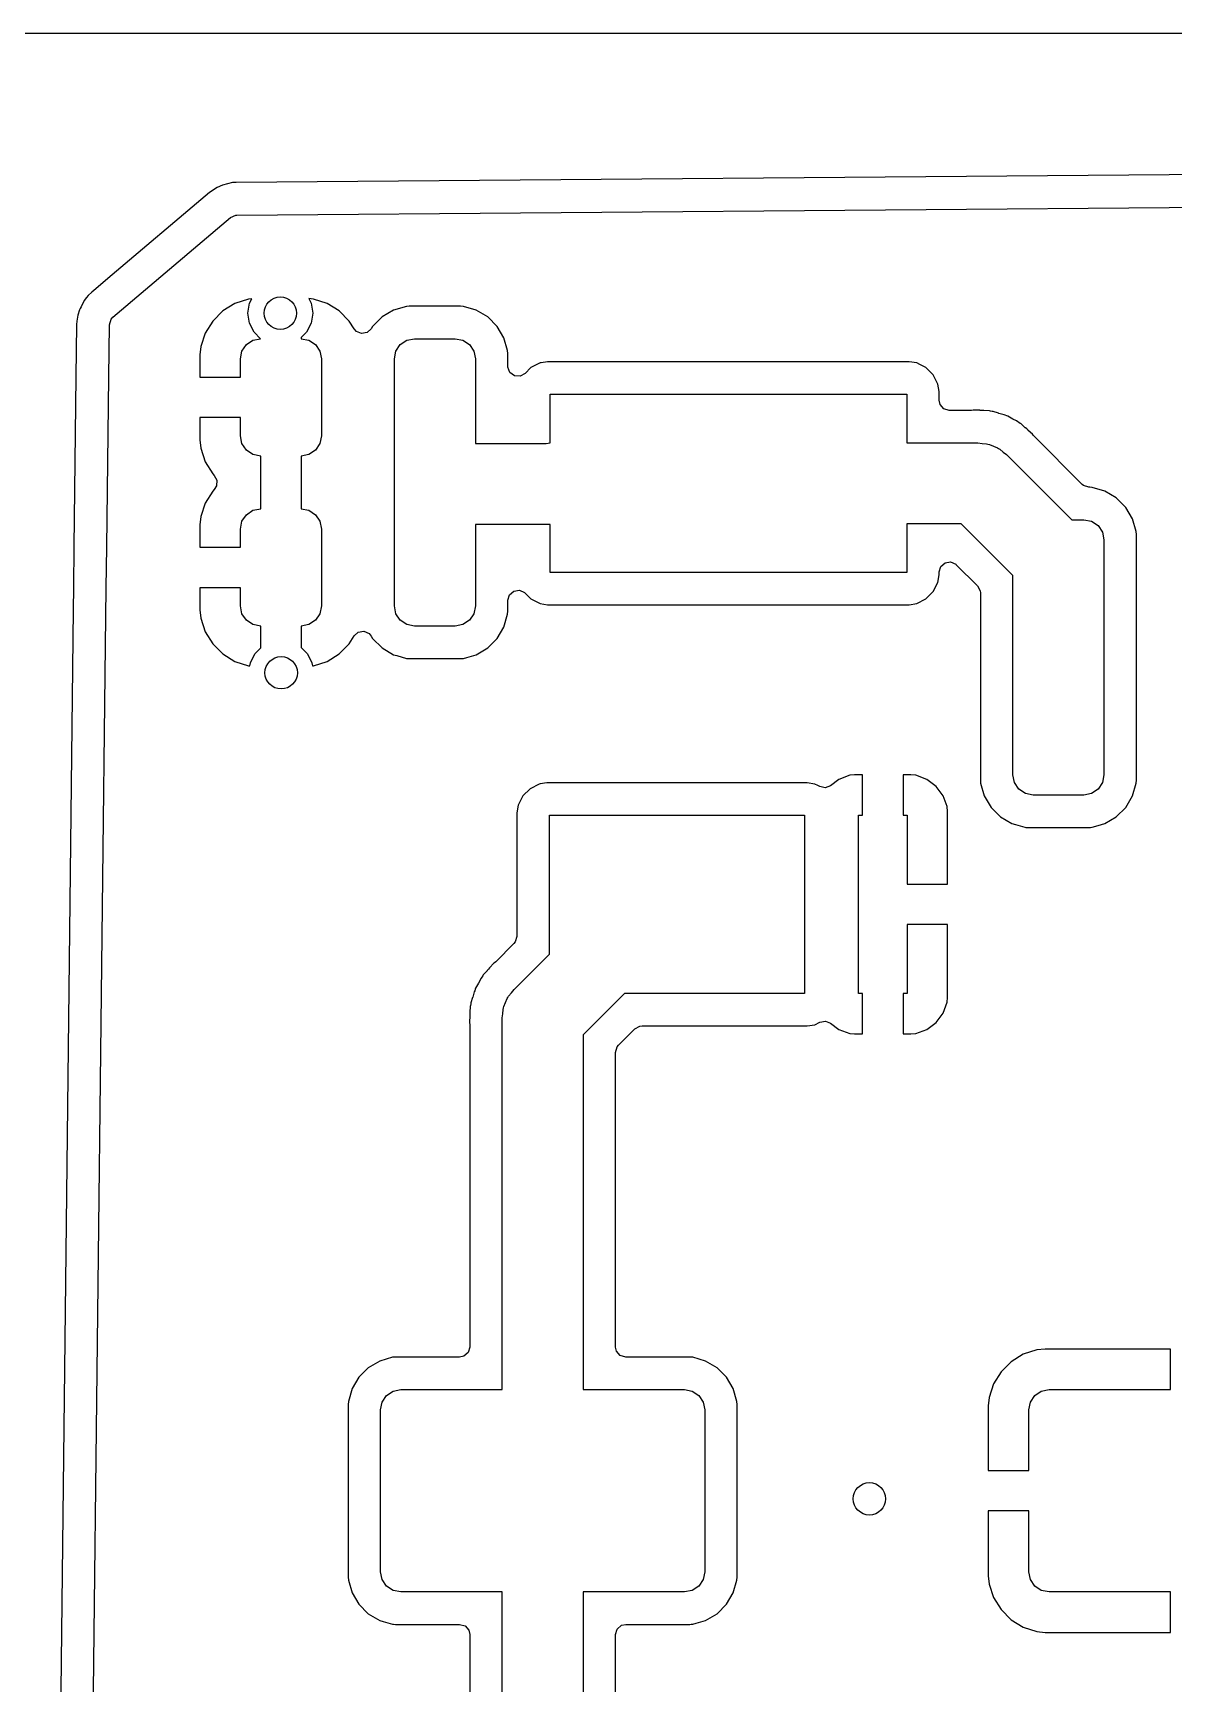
# Model space of a CAD drawing. Extents: x 0.71 to 7.56, y -5.16 to -0.79.
# Drawn here: x 5.956 to 6.51, y -1.59 to -0.787 of the extents above; entities that cross this region are included whole.
import ezdxf

# ---------------------------------------------------------------- set-up
doc = ezdxf.new("R2010")
doc.units = 0
doc.header["$MEASUREMENT"] = 0
doc.layers.add('BLACK', color=7, linetype='CONTINUOUS')

msp = doc.modelspace()

# ---------------------------------------------------------------- linework, layer by layer
at = {"layer": 'BLACK', "linetype": 'CONTINUOUS'}
for p, q in [((5.12299, -0.787421), (7.3621, -0.787421)), ((6.55241, -0.85596), (6.05454, -0.860008)), ((6.04148, -0.864946), (5.99214, -0.906753)), ((6.04533, -0.862532), (6.04148, -0.864946)), ((6.04148, -0.864946), (6.04148, -0.864946)), ((6.04785, -0.861417), (6.04533, -0.862532)), ((6.05267, -0.860132), (6.04785, -0.861417)), ((6.05294, -0.860109), (6.05267, -0.860132)), ((6.05267, -0.860132), (6.05267, -0.860132)), ((6.0532, -0.860086), (6.05294, -0.860109)), ((6.05348, -0.860067), (6.0532, -0.860086)), ((6.05405, -0.860027), (6.05348, -0.860067)), ((6.05454, -0.860008), (6.05405, -0.860027)), ((6.05492, -0.87597), (6.55254, -0.871924)), ((5.99463, -0.925568), (6.0518, -0.877127)), ((6.0518, -0.877127), (6.05432, -0.876012)), ((6.05432, -0.876012), (6.05492, -0.87597)), ((5.99214, -0.906753), (5.9863, -0.911703)), ((5.98431, -0.913387), (5.98268, -0.914978)), ((5.9863, -0.911703), (5.98431, -0.913387)), ((5.98431, -0.913387), (5.98431, -0.913387)), ((5.98431, -0.913387), (5.98431, -0.913387)), ((5.97844, -0.921931), (5.97764, -0.924561)), ((5.97876, -0.92128), (5.97844, -0.921931)), ((5.97915, -0.920483), (5.97876, -0.92128)), ((5.98064, -0.917442), (5.97915, -0.920483)), ((5.98176, -0.916015), (5.98064, -0.917442)), ((5.98268, -0.914978), (5.98176, -0.916015)), ((5.98176, -0.916015), (5.98176, -0.916015)), ((6.048, -0.922547), (6.04312, -0.927427)), ((6.05387, -0.918923), (6.048, -0.922547)), ((6.06043, -0.916752), (6.05387, -0.918923)), ((6.05387, -0.918923), (6.05387, -0.918923)), ((6.06024, -0.923622), (6.06101, -0.918756)), ((6.06212, -0.916579), (6.06043, -0.916752)), ((6.06101, -0.918756), (6.06212, -0.916579)), ((6.09213, -0.916752), (6.08982, -0.916515)), ((6.08982, -0.916515), (6.09096, -0.918756)), ((6.09096, -0.918756), (6.09173, -0.923622)), ((6.09869, -0.918923), (6.09213, -0.916752)), ((6.09213, -0.916752), (6.09213, -0.916752)), ((6.10456, -0.922547), (6.09869, -0.918923)), ((6.09869, -0.918923), (6.09869, -0.918923)), ((6.10944, -0.927427), (6.10456, -0.922547)), ((6.13099, -0.922175), (6.12542, -0.925469)), ((6.1372, -0.92037), (6.13099, -0.922175)), ((6.13099, -0.922175), (6.13099, -0.922175)), ((6.13865, -0.920256), (6.1372, -0.92037)), ((6.1372, -0.92037), (6.1372, -0.92037)), ((6.16351, -0.920256), (6.13865, -0.920256)), ((6.13865, -0.920256), (6.13865, -0.920256)), ((6.16496, -0.92037), (6.16351, -0.920256)), ((6.16351, -0.920256), (6.16351, -0.920256)), ((6.17118, -0.922175), (6.16496, -0.92037)), ((6.16496, -0.92037), (6.16496, -0.92037)), ((6.17675, -0.925469), (6.17118, -0.922175)), ((6.17118, -0.922175), (6.17118, -0.922175)), ((5.97694, -0.929051), (5.97665, -0.95454)), ((5.97717, -0.927566), (5.97694, -0.929051)), ((5.97764, -0.924561), (5.97717, -0.927566)), ((5.97764, -0.924561), (5.97764, -0.924561)), ((5.99261, -0.954724), (5.9929, -0.929236)), ((5.9929, -0.929236), (5.99371, -0.926606)), ((5.99371, -0.926606), (5.99463, -0.925568)), ((6.04312, -0.927427), (6.03949, -0.933302)), ((6.06101, -0.928488), (6.06024, -0.923622)), ((6.06324, -0.932879), (6.06101, -0.928488)), ((6.09096, -0.928488), (6.08872, -0.932879)), ((6.09173, -0.923622), (6.09096, -0.928488)), ((6.11181, -0.931266), (6.10944, -0.927427)), ((6.12084, -0.930045), (6.12017, -0.931189)), ((6.12542, -0.925469), (6.12084, -0.930044)), ((6.12084, -0.930044), (6.12084, -0.930045)), ((6.12542, -0.925469), (6.12542, -0.925469)), ((6.18132, -0.930044), (6.17675, -0.925469)), ((6.17675, -0.925469), (6.17675, -0.925469)), ((6.18132, -0.930045), (6.18132, -0.930044)), ((6.18462, -0.935614), (6.18132, -0.930045)), ((6.18132, -0.930045), (6.18132, -0.930045)), ((6.03949, -0.933302), (6.03732, -0.939854)), ((6.03949, -0.933302), (6.03949, -0.933302)), ((6.05734, -0.9421), (6.05948, -0.938906)), ((6.05948, -0.938906), (6.06267, -0.936773)), ((6.06267, -0.936773), (6.0664, -0.936032)), ((6.0664, -0.936032), (6.06324, -0.932879)), ((6.08872, -0.932879), (6.08612, -0.935481)), ((6.08612, -0.935481), (6.08612, -0.936024)), ((6.08612, -0.936024), (6.08989, -0.936773)), ((6.08989, -0.936773), (6.09308, -0.938906)), ((6.09308, -0.938906), (6.09522, -0.9421)), ((6.11291, -0.932509), (6.11181, -0.931266)), ((6.11545, -0.933558), (6.11291, -0.932509)), ((6.11816, -0.933066), (6.11545, -0.933558)), ((6.12017, -0.931189), (6.11816, -0.933066)), ((6.13215, -0.9421), (6.13428, -0.938906)), ((6.13428, -0.938906), (6.13747, -0.936773)), ((6.13747, -0.936773), (6.14124, -0.936024)), ((6.14124, -0.936024), (6.16093, -0.936024)), ((6.16093, -0.936024), (6.16469, -0.936773)), ((6.16469, -0.936773), (6.16788, -0.938906)), ((6.16788, -0.938906), (6.17002, -0.9421)), ((6.18642, -0.941828), (6.18462, -0.935614)), ((6.18462, -0.935614), (6.18462, -0.935614)), ((6.18462, -0.935614), (6.18462, -0.935614)), ((6.03732, -0.939855), (6.03691, -0.943898)), ((6.03691, -0.943898), (6.03691, -0.954724)), ((6.03732, -0.939854), (6.03732, -0.939855)), ((6.05659, -0.945866), (6.05734, -0.9421)), ((6.05659, -0.954724), (6.05659, -0.945866)), ((6.09522, -0.9421), (6.09596, -0.945866)), ((6.09596, -0.945866), (6.09596, -0.983268)), ((6.1314, -0.945866), (6.13215, -0.9421)), ((6.1314, -0.964567), (6.1314, -0.945866)), ((6.17002, -0.9421), (6.17077, -0.945866)), ((6.17077, -0.945866), (6.17077, -0.964567)), ((6.18654, -0.94328), (6.18642, -0.941828)), ((6.18642, -0.941828), (6.18642, -0.941828)), ((6.18654, -0.949458), (6.18654, -0.94328)), ((5.97665, -0.95454), (5.97569, -1.03722)), ((5.99165, -1.0374), (5.99261, -0.954724)), ((6.03691, -0.954724), (6.05659, -0.954724)), ((6.18655, -0.949807), (6.18654, -0.949458)), ((6.18751, -0.952384), (6.18655, -0.949807)), ((6.18971, -0.954033), (6.18751, -0.952384)), ((6.19246, -0.954229), (6.18971, -0.954033)), ((6.19487, -0.95291), (6.19246, -0.954229)), ((6.1977, -0.950077), (6.19487, -0.95291)), ((6.20215, -0.947809), (6.1977, -0.950077)), ((6.1977, -0.950077), (6.1977, -0.950077)), ((6.1977, -0.950077), (6.1977, -0.950077)), ((6.20266, -0.947729), (6.20215, -0.947809)), ((6.20585, -0.947224), (6.20266, -0.947729)), ((6.38156, -0.947224), (6.20585, -0.947224)), ((6.38525, -0.947809), (6.38156, -0.947224)), ((6.38667, -0.948536), (6.38525, -0.947809)), ((6.3897, -0.950077), (6.38667, -0.948536)), ((6.39323, -0.953608), (6.3897, -0.950077)), ((6.3897, -0.950077), (6.3897, -0.950077)), ((6.3897, -0.950077), (6.3897, -0.950077)), ((6.39323, -0.953609), (6.39323, -0.953608)), ((6.39323, -0.953608), (6.39323, -0.953608)), ((6.3955, -0.958059), (6.39323, -0.953609)), ((6.20709, -0.986631), (6.20709, -0.962992)), ((6.20709, -0.962992), (6.38031, -0.962992)), ((6.38031, -0.962992), (6.38031, -0.986614)), ((6.39608, -0.961751), (6.3955, -0.958059)), ((6.39608, -0.965965), (6.39608, -0.961751)), ((6.39608, -0.961751), (6.39608, -0.961751)), ((6.1314, -1.02854), (6.1314, -0.964567)), ((6.17077, -0.964567), (6.17077, -0.987008)), ((6.39652, -0.967993), (6.39608, -0.965965)), ((6.39833, -0.970071), (6.39652, -0.967993)), ((6.40096, -0.970846), (6.39833, -0.970071)), ((6.41179, -0.970846), (6.40096, -0.970846)), ((6.41255, -0.970786), (6.41179, -0.970846)), ((6.41309, -0.9707), (6.41255, -0.970786)), ((6.41583, -0.970843), (6.41309, -0.9707)), ((6.41309, -0.9707), (6.41309, -0.9707)), ((6.41595, -0.970846), (6.41583, -0.970843)), ((6.41682, -0.970846), (6.41595, -0.970846)), ((6.41711, -0.970877), (6.41682, -0.970846)), ((6.41682, -0.970846), (6.41682, -0.970846)), ((6.41768, -0.970937), (6.41711, -0.970877)), ((6.41781, -0.970947), (6.41768, -0.970937)), ((6.42054, -0.97109), (6.41781, -0.970947)), ((6.42107, -0.971233), (6.42054, -0.97109)), ((6.42054, -0.97109), (6.42054, -0.97109)), ((6.05659, -0.974409), (6.03691, -0.974409)), ((6.03691, -0.974409), (6.03691, -0.985236)), ((6.05659, -0.983268), (6.05659, -0.974409)), ((6.42182, -0.971372), (6.42107, -0.971233)), ((6.42237, -0.97143), (6.42182, -0.971372)), ((6.42497, -0.972275), (6.42237, -0.97143)), ((6.42237, -0.97143), (6.42237, -0.97143)), ((6.42237, -0.97143), (6.42237, -0.97143)), ((6.42509, -0.972311), (6.42497, -0.972275)), ((6.42774, -0.973019), (6.42509, -0.972311)), ((6.42823, -0.973269), (6.42774, -0.973019)), ((6.42774, -0.973019), (6.42774, -0.973019)), ((6.42894, -0.973563), (6.42823, -0.973269)), ((6.42946, -0.973733), (6.42894, -0.973563)), ((6.43183, -0.9751), (6.42946, -0.973733)), ((6.43194, -0.975161), (6.43183, -0.9751)), ((6.43363, -0.976023), (6.43194, -0.975161)), ((6.43438, -0.976402), (6.43363, -0.976023)), ((6.4348, -0.97675), (6.43438, -0.976402)), ((6.43438, -0.976402), (6.43438, -0.976402)), ((6.43438, -0.976402), (6.43438, -0.976402)), ((6.43544, -0.977183), (6.4348, -0.97675)), ((6.43591, -0.977459), (6.43544, -0.977183)), ((6.43795, -0.979289), (6.43591, -0.977459)), ((6.43591, -0.977459), (6.43591, -0.977459)), ((6.03691, -0.985236), (6.03732, -0.989279)), ((6.05734, -0.987034), (6.05659, -0.983268)), ((6.05948, -0.990227), (6.05734, -0.987034)), ((6.09522, -0.987034), (6.09308, -0.990227)), ((6.09596, -0.983268), (6.09522, -0.987034)), ((6.17077, -0.987008), (6.2038, -0.987008)), ((6.2038, -0.987008), (6.20512, -0.986914)), ((6.20512, -0.986914), (6.20709, -0.986631)), ((6.38031, -0.986614), (6.41496, -0.986614)), ((6.41496, -0.986614), (6.41704, -0.986914)), ((6.41704, -0.986914), (6.41914, -0.987064)), ((6.41914, -0.987064), (6.41981, -0.987311)), ((6.43804, -0.979372), (6.43795, -0.979289)), ((6.43872, -0.979917), (6.43804, -0.979372)), ((6.43933, -0.980528), (6.43872, -0.979917)), ((6.43942, -0.980616), (6.43933, -0.980528)), ((6.44145, -0.982446), (6.43942, -0.980616)), ((6.44178, -0.982892), (6.44145, -0.982446)), ((6.44227, -0.983475), (6.44178, -0.982892)), ((6.46562, -1.00682), (6.44227, -0.983475)), ((6.03732, -0.989279), (6.03949, -0.995831)), ((6.06267, -0.992361), (6.05948, -0.990227)), ((6.06644, -0.99311), (6.06267, -0.992361)), ((6.06644, -1.0187), (6.06644, -0.99311)), ((6.08989, -0.992361), (6.08612, -0.99311)), ((6.08612, -0.99311), (6.08612, -1.0187)), ((6.09308, -0.990227), (6.08989, -0.992361)), ((6.41981, -0.987311), (6.42051, -0.987412)), ((6.42051, -0.987412), (6.42242, -0.988286)), ((6.42242, -0.988286), (6.42439, -0.989022)), ((6.42439, -0.989022), (6.42496, -0.989445)), ((6.42496, -0.989445), (6.4256, -0.989739)), ((6.4256, -0.989739), (6.42719, -0.991118)), ((6.42719, -0.991118), (6.42888, -0.99238)), ((6.42888, -0.99238), (6.46052, -1.02402)), ((6.03949, -0.995831), (6.03949, -0.995832)), ((6.03949, -0.995832), (6.04312, -1.00171)), ((6.04312, -1.00171), (6.04386, -1.00245)), ((6.04386, -1.00245), (6.04518, -1.00487)), ((6.04312, -1.0101), (6.03949, -1.01598)), ((6.04386, -1.00936), (6.04312, -1.0101)), ((6.04499, -1.00761), (6.04386, -1.00936)), ((6.04518, -1.00487), (6.04499, -1.00761)), ((6.46627, -1.00737), (6.46562, -1.00682)), ((6.46888, -1.00825), (6.46627, -1.00737)), ((6.46892, -1.00825), (6.46888, -1.00825)), ((6.46924, -1.00827), (6.46892, -1.00825)), ((6.46892, -1.00825), (6.46892, -1.00825)), ((6.47038, -1.00836), (6.46924, -1.00827)), ((6.47659, -1.01017), (6.47038, -1.00836)), ((6.47038, -1.00836), (6.47038, -1.00836)), ((6.48216, -1.01346), (6.47659, -1.01017)), ((6.47659, -1.01017), (6.47659, -1.01017)), ((6.03949, -1.01598), (6.03732, -1.02253)), ((6.03949, -1.01598), (6.03949, -1.01598)), ((6.06267, -1.01945), (6.06644, -1.0187)), ((6.08612, -1.0187), (6.08989, -1.01945)), ((6.48674, -1.01804), (6.48216, -1.01346)), ((6.48216, -1.01346), (6.48216, -1.01346)), ((6.49003, -1.02361), (6.48674, -1.01804)), ((6.48674, -1.01804), (6.48674, -1.01804)), ((6.48674, -1.01804), (6.48674, -1.01804)), ((6.03732, -1.02253), (6.03691, -1.02658)), ((6.03691, -1.02658), (6.03691, -1.0374)), ((6.03732, -1.02253), (6.03732, -1.02253)), ((6.05659, -1.02854), (6.05734, -1.02478)), ((6.05734, -1.02478), (6.05948, -1.02158)), ((6.05948, -1.02158), (6.06267, -1.01945)), ((6.08989, -1.01945), (6.09308, -1.02158)), ((6.09308, -1.02158), (6.09522, -1.02478)), ((6.09522, -1.02478), (6.09596, -1.02854)), ((6.20681, -1.02638), (6.17077, -1.02638)), ((6.17077, -1.02638), (6.17077, -1.02854)), ((6.20709, -1.02634), (6.20681, -1.02638)), ((6.20709, -1.04961), (6.20709, -1.02634)), ((6.40681, -1.02598), (6.38031, -1.02598)), ((6.38031, -1.02598), (6.38031, -1.04961)), ((6.43189, -1.05107), (6.40681, -1.02598)), ((6.46052, -1.02402), (6.46634, -1.02402)), ((6.46634, -1.02402), (6.47011, -1.02476)), ((6.47011, -1.02476), (6.4733, -1.0269)), ((6.4733, -1.0269), (6.47543, -1.03009)), ((6.49183, -1.02982), (6.49003, -1.02361)), ((6.05659, -1.0374), (6.05659, -1.02854)), ((6.09596, -1.02854), (6.09596, -1.06594)), ((6.1314, -1.06594), (6.1314, -1.02854)), ((6.17077, -1.02854), (6.17077, -1.06594)), ((6.47543, -1.03009), (6.47618, -1.03386)), ((6.47618, -1.03386), (6.47618, -1.14803)), ((6.49195, -1.03127), (6.49183, -1.02982)), ((6.49195, -1.15062), (6.49195, -1.03127)), ((5.97569, -1.03722), (5.97546, -1.0569)), ((5.99142, -1.05709), (5.99165, -1.0374)), ((6.03691, -1.0374), (6.05659, -1.0374)), ((6.38031, -1.04961), (6.20709, -1.04961)), ((6.3955, -1.05454), (6.39608, -1.05085)), ((6.39608, -1.04934), (6.39686, -1.04671)), ((6.39608, -1.05085), (6.39608, -1.04934)), ((6.39686, -1.04671), (6.39894, -1.0449)), ((6.39894, -1.0449), (6.40166, -1.04451)), ((6.40166, -1.04451), (6.40416, -1.04566)), ((6.40416, -1.04566), (6.40442, -1.04589)), ((6.40442, -1.04589), (6.41469, -1.05617)), ((6.43189, -1.14803), (6.43189, -1.05107)), ((5.97546, -1.0569), (5.97534, -1.06782)), ((5.98355, -1.73819), (5.99142, -1.05709)), ((6.05659, -1.05709), (6.03691, -1.05709)), ((6.03691, -1.05709), (6.03691, -1.06791)), ((6.05659, -1.06594), (6.05659, -1.05709)), ((6.18731, -1.0605), (6.18939, -1.0587)), ((6.18939, -1.0587), (6.19211, -1.05831)), ((6.19211, -1.05831), (6.19461, -1.05945)), ((6.3897, -1.06252), (6.39323, -1.05899)), ((6.39323, -1.05899), (6.3955, -1.05454)), ((6.3955, -1.05454), (6.3955, -1.05454)), ((6.3955, -1.05454), (6.3955, -1.05454)), ((6.41469, -1.05617), (6.41601, -1.05858)), ((6.41601, -1.05858), (6.41612, -1.05962)), ((6.05734, -1.06971), (6.05659, -1.06594)), ((6.09596, -1.06594), (6.09522, -1.06971)), ((6.13215, -1.06971), (6.1314, -1.06594)), ((6.17077, -1.06594), (6.17002, -1.06971)), ((6.18654, -1.06314), (6.18731, -1.0605)), ((6.18654, -1.06853), (6.18654, -1.06314)), ((6.19461, -1.05945), (6.19487, -1.05969)), ((6.19487, -1.05969), (6.1977, -1.06252)), ((6.1977, -1.06252), (6.1977, -1.06252)), ((6.1977, -1.06252), (6.1977, -1.06252)), ((6.1977, -1.06252), (6.20215, -1.06479)), ((6.20215, -1.06479), (6.20215, -1.06479)), ((6.20215, -1.06479), (6.20585, -1.06537)), ((6.20585, -1.06537), (6.20585, -1.06537)), ((6.20585, -1.06537), (6.38156, -1.06537)), ((6.38156, -1.06537), (6.38525, -1.06479)), ((6.38525, -1.06479), (6.3897, -1.06252)), ((6.41612, -1.05962), (6.41612, -1.15062)), ((5.97534, -1.06782), (5.96759, -1.738)), ((6.03691, -1.06791), (6.03732, -1.07196)), ((6.03732, -1.07196), (6.03949, -1.07851)), ((6.05948, -1.0729), (6.05734, -1.06971)), ((6.06267, -1.07504), (6.05948, -1.0729)), ((6.06644, -1.07579), (6.06267, -1.07504)), ((6.08989, -1.07504), (6.08612, -1.07579)), ((6.09308, -1.0729), (6.08989, -1.07504)), ((6.09522, -1.06971), (6.09308, -1.0729)), ((6.13428, -1.0729), (6.13215, -1.06971)), ((6.13747, -1.07504), (6.13428, -1.0729)), ((6.14124, -1.07579), (6.13747, -1.07504)), ((6.16469, -1.07504), (6.16093, -1.07579)), ((6.16788, -1.0729), (6.16469, -1.07504)), ((6.17002, -1.06971), (6.16788, -1.0729)), ((6.18462, -1.0762), (6.18642, -1.06998)), ((6.18642, -1.06998), (6.18654, -1.06853)), ((6.03949, -1.07851), (6.03949, -1.07851)), ((6.03949, -1.07851), (6.04312, -1.08438)), ((6.06644, -1.08637), (6.06644, -1.07579)), ((6.08612, -1.07579), (6.08612, -1.08617)), ((6.10944, -1.08438), (6.11181, -1.08054)), ((6.11181, -1.08054), (6.11385, -1.0787)), ((6.11385, -1.0787), (6.11657, -1.07826)), ((6.11657, -1.07826), (6.11909, -1.07936)), ((6.11909, -1.07936), (6.12017, -1.08062)), ((6.12017, -1.08062), (6.12084, -1.08177)), ((6.12084, -1.08177), (6.12084, -1.08177)), ((6.12084, -1.08177), (6.12084, -1.08177)), ((6.12084, -1.08177), (6.12542, -1.08634)), ((6.16093, -1.07579), (6.14124, -1.07579)), ((6.17675, -1.08634), (6.18132, -1.08177)), ((6.18132, -1.08177), (6.18462, -1.0762)), ((6.04312, -1.08438), (6.048, -1.08926)), ((6.048, -1.08926), (6.05387, -1.09289)), ((6.0614, -1.09356), (6.06364, -1.08917)), ((6.06364, -1.08917), (6.06644, -1.08637)), ((6.08612, -1.08617), (6.08912, -1.08917)), ((6.08912, -1.08917), (6.09136, -1.09356)), ((6.09869, -1.09289), (6.10456, -1.08926)), ((6.10456, -1.08926), (6.10944, -1.08438)), ((6.12542, -1.08634), (6.12542, -1.08634)), ((6.12542, -1.08634), (6.12542, -1.08634)), ((6.12542, -1.08634), (6.13099, -1.08964)), ((6.13099, -1.08964), (6.13263, -1.09011)), ((6.13263, -1.09011), (6.1372, -1.09144)), ((6.1372, -1.09144), (6.1372, -1.09144)), ((6.1372, -1.09144), (6.1372, -1.09144)), ((6.1372, -1.09144), (6.13769, -1.09148)), ((6.13769, -1.09148), (6.13865, -1.09156)), ((6.16351, -1.09156), (6.16424, -1.0915)), ((6.16424, -1.0915), (6.16496, -1.09144)), ((6.16496, -1.09144), (6.1666, -1.09096)), ((6.16496, -1.09144), (6.16496, -1.09144)), ((6.16496, -1.09144), (6.16496, -1.09144)), ((6.1666, -1.09096), (6.17118, -1.08964)), ((6.17118, -1.08964), (6.17675, -1.08634)), ((6.05387, -1.09289), (6.05387, -1.09289)), ((6.05387, -1.09289), (6.06043, -1.09506)), ((6.06043, -1.09506), (6.06043, -1.09506)), ((6.06043, -1.09506), (6.06115, -1.09513)), ((6.06115, -1.09513), (6.0614, -1.09356)), ((6.09136, -1.09356), (6.0916, -1.09511)), ((6.0916, -1.09511), (6.09213, -1.09506)), ((6.09213, -1.09506), (6.09869, -1.09289)), ((6.09869, -1.09289), (6.09869, -1.09289)), ((6.13865, -1.09156), (6.13865, -1.09156)), ((6.13865, -1.09156), (6.16351, -1.09156)), ((6.19731, -1.1548), (6.19378, -1.15833)), ((6.20176, -1.15253), (6.19731, -1.1548)), ((6.19731, -1.1548), (6.19731, -1.1548)), ((6.19731, -1.1548), (6.19731, -1.1548)), ((6.20226, -1.15245), (6.20176, -1.15253)), ((6.20545, -1.15195), (6.20226, -1.15245)), ((6.33195, -1.15195), (6.20545, -1.15195)), ((6.33564, -1.15253), (6.33195, -1.15195)), ((6.33712, -1.15328), (6.33564, -1.15253)), ((6.3381, -1.15379), (6.33712, -1.15328)), ((6.34066, -1.15431), (6.3381, -1.15379)), ((6.34324, -1.15334), (6.34066, -1.15431)), ((6.34736, -1.15026), (6.34324, -1.15334)), ((6.35266, -1.14828), (6.34736, -1.15026)), ((6.34736, -1.15026), (6.34736, -1.15026)), ((6.35501, -1.14803), (6.35266, -1.14828)), ((6.35266, -1.14828), (6.35266, -1.14828)), ((6.35886, -1.14803), (6.35501, -1.14803)), ((6.35886, -1.16772), (6.35886, -1.14803)), ((6.3824, -1.14803), (6.37854, -1.14803)), ((6.37854, -1.14803), (6.37854, -1.16772)), ((6.38474, -1.14828), (6.3824, -1.14803)), ((6.39004, -1.15026), (6.38474, -1.14828)), ((6.38474, -1.14828), (6.38474, -1.14828)), ((6.39457, -1.15365), (6.39004, -1.15026)), ((6.39004, -1.15026), (6.39004, -1.15026)), ((6.39797, -1.15819), (6.39457, -1.15365)), ((6.39457, -1.15365), (6.39457, -1.15365)), ((6.41612, -1.15062), (6.41624, -1.15207)), ((6.41624, -1.15207), (6.41624, -1.15207)), ((6.41624, -1.15207), (6.41804, -1.15828)), ((6.43264, -1.1518), (6.43189, -1.14803)), ((6.43477, -1.15499), (6.43264, -1.1518)), ((6.43797, -1.15712), (6.43477, -1.15499)), ((6.4733, -1.15499), (6.47011, -1.15712)), ((6.47543, -1.1518), (6.4733, -1.15499)), ((6.47618, -1.14803), (6.47543, -1.1518)), ((6.49003, -1.15828), (6.49183, -1.15207)), ((6.49183, -1.15207), (6.49195, -1.15062)), ((6.19151, -1.16278), (6.19093, -1.16648)), ((6.19378, -1.15833), (6.19151, -1.16278)), ((6.19378, -1.15833), (6.19378, -1.15833)), ((6.39994, -1.16349), (6.39797, -1.15819)), ((6.39797, -1.15819), (6.39797, -1.15819)), ((6.4002, -1.16583), (6.39994, -1.16349)), ((6.39994, -1.16349), (6.39994, -1.16349)), ((6.41804, -1.15828), (6.41804, -1.15828)), ((6.41804, -1.15828), (6.42134, -1.16385)), ((6.44173, -1.15787), (6.43797, -1.15712)), ((6.46634, -1.15787), (6.44173, -1.15787)), ((6.47011, -1.15712), (6.46634, -1.15787)), ((6.48674, -1.16385), (6.49003, -1.15828)), ((6.19093, -1.16648), (6.19093, -1.2266)), ((6.20669, -1.23515), (6.20669, -1.16772)), ((6.20669, -1.16772), (6.33071, -1.16772)), ((6.33071, -1.16772), (6.33071, -1.25433)), ((6.35689, -1.25433), (6.35689, -1.16772)), ((6.35689, -1.16772), (6.35886, -1.16772)), ((6.37854, -1.16772), (6.38051, -1.16772)), ((6.38051, -1.16772), (6.38051, -1.20118)), ((6.4002, -1.20118), (6.4002, -1.16583)), ((6.4002, -1.16583), (6.4002, -1.16583)), ((6.42134, -1.16385), (6.42134, -1.16385)), ((6.42134, -1.16385), (6.42591, -1.16843)), ((6.42591, -1.16843), (6.42591, -1.16843)), ((6.42591, -1.16843), (6.42591, -1.16843)), ((6.42591, -1.16843), (6.43148, -1.17172)), ((6.43148, -1.17172), (6.43312, -1.1722)), ((6.47335, -1.17266), (6.47659, -1.17172)), ((6.47659, -1.17172), (6.48216, -1.16843)), ((6.48216, -1.16843), (6.48674, -1.16385)), ((6.43312, -1.1722), (6.43769, -1.17353)), ((6.43769, -1.17353), (6.43769, -1.17353)), ((6.43769, -1.17353), (6.43769, -1.17353)), ((6.43769, -1.17353), (6.43818, -1.17357)), ((6.43818, -1.17357), (6.43915, -1.17364)), ((6.43915, -1.17364), (6.43915, -1.17364)), ((6.43915, -1.17364), (6.46893, -1.17364)), ((6.46893, -1.17364), (6.46965, -1.17358)), ((6.46965, -1.17358), (6.47038, -1.17353)), ((6.47038, -1.17353), (6.47335, -1.17266)), ((6.47038, -1.17353), (6.47038, -1.17353)), ((6.47038, -1.17353), (6.47038, -1.17353)), ((6.38051, -1.20118), (6.4002, -1.20118)), ((6.19093, -1.2266), (6.19015, -1.22924)), ((6.4002, -1.22087), (6.38051, -1.22087)), ((6.38051, -1.22087), (6.38051, -1.25433)), ((6.4002, -1.25621), (6.4002, -1.22087)), ((6.1895, -1.23005), (6.18062, -1.23893)), ((6.19015, -1.22924), (6.1895, -1.23005)), ((6.18953, -1.25232), (6.20669, -1.23515)), ((6.17643, -1.24325), (6.17461, -1.24529)), ((6.17652, -1.24316), (6.17643, -1.24325)), ((6.17706, -1.24249), (6.17652, -1.24316)), ((6.17767, -1.24187), (6.17706, -1.24248)), ((6.17706, -1.24248), (6.17706, -1.24249)), ((6.17776, -1.24178), (6.17767, -1.24187)), ((6.17959, -1.23975), (6.17776, -1.24178)), ((6.18004, -1.23942), (6.17959, -1.23975)), ((6.18062, -1.23893), (6.18004, -1.23942)), ((6.17088, -1.25174), (6.17071, -1.25227)), ((6.17225, -1.24937), (6.17088, -1.25174)), ((6.17231, -1.24926), (6.17225, -1.24937)), ((6.17355, -1.24682), (6.17231, -1.24926)), ((6.1739, -1.2464), (6.17355, -1.24682)), ((6.17355, -1.24682), (6.17355, -1.24682)), ((6.17433, -1.24576), (6.1739, -1.2464)), ((6.1746, -1.24529), (6.17433, -1.24576)), ((6.17461, -1.24529), (6.1746, -1.24529)), ((6.16852, -1.25938), (6.16838, -1.26013)), ((6.16858, -1.25883), (6.16852, -1.25938)), ((6.16942, -1.25623), (6.16858, -1.25883)), ((6.16858, -1.25883), (6.16858, -1.25883)), ((6.16946, -1.25611), (6.16942, -1.25623)), ((6.17016, -1.25347), (6.16946, -1.25611)), ((6.17042, -1.25297), (6.17016, -1.25347)), ((6.17071, -1.25227), (6.17042, -1.25297)), ((6.18456, -1.26069), (6.18543, -1.25878)), ((6.18543, -1.25878), (6.18617, -1.25681)), ((6.18617, -1.25681), (6.18659, -1.25624)), ((6.18659, -1.25624), (6.18688, -1.2556)), ((6.18688, -1.2556), (6.18826, -1.25401)), ((6.18826, -1.25401), (6.18953, -1.25232)), ((6.24319, -1.25433), (6.22313, -1.27439)), ((6.33071, -1.25433), (6.24319, -1.25433)), ((6.35886, -1.25433), (6.35689, -1.25433)), ((6.35886, -1.27402), (6.35886, -1.25433)), ((6.38051, -1.25433), (6.37854, -1.25433)), ((6.37854, -1.25433), (6.37854, -1.27402)), ((6.39797, -1.26386), (6.39994, -1.25856)), ((6.39994, -1.25856), (6.4002, -1.25621)), ((6.39994, -1.25856), (6.39994, -1.25856)), ((6.4002, -1.25621), (6.4002, -1.25621)), ((6.16799, -1.26538), (6.16785, -1.26811)), ((6.16808, -1.26352), (6.16799, -1.26438)), ((6.16799, -1.26438), (6.16799, -1.26525)), ((6.16799, -1.26525), (6.16799, -1.26538)), ((6.16809, -1.26339), (6.16808, -1.26352)), ((6.16824, -1.26066), (6.16809, -1.26339)), ((6.16838, -1.26013), (6.16824, -1.26066)), ((6.18376, -1.26624), (6.18406, -1.26416)), ((6.18376, -1.44685), (6.18376, -1.26624)), ((6.18406, -1.26416), (6.18421, -1.26206)), ((6.18421, -1.26206), (6.18446, -1.26139)), ((6.18446, -1.26139), (6.18456, -1.26069)), ((6.3381, -1.26826), (6.3408, -1.26775)), ((6.3408, -1.26775), (6.34324, -1.2687)), ((6.39457, -1.26839), (6.39797, -1.26386)), ((6.39797, -1.26386), (6.39797, -1.26386)), ((6.16785, -1.26811), (6.16787, -1.26826)), ((6.16787, -1.26826), (6.16793, -1.26865)), ((6.16793, -1.26865), (6.16799, -1.26941)), ((6.16799, -1.26941), (6.16799, -1.4262)), ((6.22313, -1.27439), (6.22313, -1.44685)), ((6.24033, -1.2795), (6.24829, -1.27153)), ((6.24829, -1.27153), (6.25071, -1.27021)), ((6.25071, -1.27021), (6.25175, -1.2701)), ((6.25175, -1.2701), (6.33195, -1.2701)), ((6.33195, -1.2701), (6.33564, -1.26951)), ((6.33195, -1.2701), (6.33195, -1.2701)), ((6.33564, -1.26951), (6.3381, -1.26826)), ((6.34324, -1.2687), (6.34736, -1.27179)), ((6.34736, -1.27179), (6.34736, -1.27179)), ((6.34736, -1.27179), (6.35266, -1.27376)), ((6.35266, -1.27376), (6.35266, -1.27376)), ((6.35266, -1.27376), (6.35501, -1.27402)), ((6.35501, -1.27402), (6.35501, -1.27402)), ((6.35501, -1.27402), (6.35886, -1.27402)), ((6.37854, -1.27402), (6.38239, -1.27402)), ((6.38239, -1.27402), (6.3824, -1.27402)), ((6.3824, -1.27402), (6.38474, -1.27376)), ((6.38474, -1.27376), (6.39004, -1.27179)), ((6.38474, -1.27376), (6.38474, -1.27376)), ((6.39004, -1.27179), (6.39457, -1.26839)), ((6.39004, -1.27179), (6.39004, -1.27179)), ((6.39457, -1.26839), (6.39457, -1.26839)), ((6.2389, -1.28295), (6.23967, -1.28031)), ((6.2389, -1.4262), (6.2389, -1.28295)), ((6.23967, -1.28031), (6.24033, -1.2795)), ((6.16799, -1.4262), (6.16722, -1.42884)), ((6.23934, -1.42823), (6.2389, -1.4262)), ((6.24114, -1.43031), (6.23934, -1.42823)), ((6.4435, -1.42758), (6.43694, -1.42975)), ((6.44754, -1.42717), (6.4435, -1.42758)), ((6.50856, -1.42717), (6.44754, -1.42717)), ((6.44754, -1.42717), (6.44754, -1.42717)), ((6.50856, -1.44685), (6.50856, -1.42717)), ((6.11873, -1.4363), (6.11415, -1.44087)), ((6.1243, -1.433), (6.11873, -1.4363)), ((6.11873, -1.4363), (6.11873, -1.4363)), ((6.13051, -1.4312), (6.1243, -1.433)), ((6.1243, -1.433), (6.1243, -1.433)), ((6.13196, -1.43108), (6.13051, -1.4312)), ((6.13051, -1.4312), (6.13051, -1.4312)), ((6.16311, -1.43108), (6.13196, -1.43108)), ((6.16514, -1.43064), (6.16311, -1.43108)), ((6.16722, -1.42884), (6.16514, -1.43064)), ((6.24378, -1.43108), (6.24114, -1.43031)), ((6.27493, -1.43108), (6.24378, -1.43108)), ((6.27638, -1.4312), (6.27493, -1.43108)), ((6.27493, -1.43108), (6.27493, -1.43108)), ((6.28259, -1.433), (6.27638, -1.4312)), ((6.27638, -1.4312), (6.27638, -1.4312)), ((6.28816, -1.4363), (6.28259, -1.433)), ((6.28259, -1.433), (6.28259, -1.433)), ((6.29274, -1.44087), (6.28816, -1.4363)), ((6.28816, -1.4363), (6.28816, -1.4363)), ((6.43107, -1.43337), (6.42619, -1.43825)), ((6.43694, -1.42975), (6.43107, -1.43337)), ((6.43694, -1.42975), (6.43694, -1.42975)), ((6.11415, -1.44087), (6.11086, -1.44644)), ((6.11415, -1.44087), (6.11415, -1.44087)), ((6.29603, -1.44644), (6.29274, -1.44087)), ((6.29274, -1.44087), (6.29274, -1.44087)), ((6.29274, -1.44087), (6.29274, -1.44087)), ((6.42256, -1.44413), (6.42039, -1.45068)), ((6.42619, -1.43825), (6.42256, -1.44413)), ((6.42256, -1.44413), (6.42256, -1.44413)), ((6.10905, -1.45265), (6.10894, -1.45411)), ((6.11086, -1.44644), (6.10905, -1.45265)), ((6.10905, -1.45265), (6.10905, -1.45265)), ((6.11086, -1.44644), (6.11086, -1.44644)), ((6.12545, -1.45293), (6.12759, -1.44973)), ((6.12759, -1.44973), (6.13078, -1.4476)), ((6.13078, -1.4476), (6.13455, -1.44685)), ((6.13455, -1.44685), (6.18376, -1.44685)), ((6.22313, -1.44685), (6.27234, -1.44685)), ((6.27234, -1.44685), (6.27611, -1.4476)), ((6.27611, -1.4476), (6.2793, -1.44973)), ((6.2793, -1.44973), (6.28144, -1.45293)), ((6.29784, -1.45265), (6.29603, -1.44644)), ((6.29795, -1.45411), (6.29784, -1.45265)), ((6.42039, -1.45068), (6.41998, -1.45472)), ((6.42039, -1.45068), (6.42039, -1.45068)), ((6.44041, -1.45293), (6.44255, -1.44973)), ((6.44255, -1.44973), (6.44574, -1.4476)), ((6.44574, -1.4476), (6.44951, -1.44685)), ((6.44951, -1.44685), (6.50856, -1.44685)), ((6.10894, -1.45411), (6.10894, -1.53802)), ((6.1247, -1.45669), (6.12545, -1.45293)), ((6.1247, -1.53543), (6.1247, -1.45669)), ((6.28144, -1.45293), (6.28219, -1.45669)), ((6.28219, -1.45669), (6.28219, -1.53543)), ((6.29795, -1.48622), (6.29795, -1.45411)), ((6.41998, -1.45472), (6.41998, -1.48622)), ((6.43967, -1.45669), (6.44041, -1.45293)), ((6.43967, -1.48622), (6.43967, -1.45669)), ((6.29795, -1.50591), (6.29795, -1.48622)), ((6.41998, -1.48622), (6.43967, -1.48622)), ((6.29795, -1.53802), (6.29795, -1.50591)), ((6.43967, -1.50591), (6.41998, -1.50591)), ((6.41998, -1.50591), (6.41998, -1.5374)), ((6.43967, -1.53543), (6.43967, -1.50591)), ((6.10894, -1.53802), (6.10905, -1.53947)), ((6.10905, -1.53947), (6.10905, -1.53947)), ((6.10905, -1.53947), (6.11086, -1.54568)), ((6.12545, -1.5392), (6.1247, -1.53543)), ((6.12759, -1.54239), (6.12545, -1.5392)), ((6.28144, -1.5392), (6.2793, -1.54239)), ((6.28219, -1.53543), (6.28144, -1.5392)), ((6.29603, -1.54568), (6.29784, -1.53947)), ((6.29784, -1.53947), (6.29795, -1.53802)), ((6.41998, -1.5374), (6.42039, -1.54144)), ((6.44041, -1.5392), (6.43967, -1.53543)), ((6.44255, -1.54239), (6.44041, -1.5392)), ((6.11086, -1.54568), (6.11086, -1.54568)), ((6.11086, -1.54568), (6.11415, -1.55125)), ((6.13078, -1.54453), (6.12759, -1.54239)), ((6.13455, -1.54528), (6.13078, -1.54453)), ((6.18376, -1.54528), (6.13455, -1.54528)), ((6.18376, -1.72587), (6.18376, -1.54528)), ((6.27234, -1.54528), (6.22313, -1.54528)), ((6.22313, -1.54528), (6.22313, -1.74734)), ((6.27611, -1.54453), (6.27234, -1.54528)), ((6.2793, -1.54239), (6.27611, -1.54453)), ((6.29274, -1.55125), (6.29603, -1.54568)), ((6.42039, -1.54144), (6.42256, -1.548)), ((6.42256, -1.548), (6.42256, -1.548)), ((6.42256, -1.548), (6.42619, -1.55387)), ((6.44574, -1.54453), (6.44255, -1.54239)), ((6.44951, -1.54528), (6.44574, -1.54453)), ((6.50856, -1.54528), (6.44951, -1.54528)), ((6.50856, -1.56496), (6.50856, -1.54528)), ((6.11415, -1.55125), (6.11415, -1.55125)), ((6.11415, -1.55125), (6.11873, -1.55583)), ((6.11873, -1.55583), (6.11873, -1.55583)), ((6.11873, -1.55583), (6.11873, -1.55583)), ((6.11873, -1.55583), (6.1243, -1.55912)), ((6.28259, -1.55912), (6.28816, -1.55583)), ((6.28816, -1.55583), (6.29274, -1.55125)), ((6.42619, -1.55387), (6.43107, -1.55875)), ((6.1243, -1.55912), (6.12593, -1.5596)), ((6.12593, -1.5596), (6.13051, -1.56093)), ((6.13051, -1.56093), (6.13051, -1.56093)), ((6.13051, -1.56093), (6.13051, -1.56093)), ((6.13051, -1.56093), (6.13099, -1.56097)), ((6.13099, -1.56097), (6.13196, -1.56104)), ((6.13196, -1.56104), (6.13196, -1.56104)), ((6.13196, -1.56104), (6.16311, -1.56104)), ((6.16311, -1.56104), (6.16575, -1.56182)), ((6.16575, -1.56182), (6.16755, -1.5639)), ((6.16755, -1.5639), (6.16799, -1.56593)), ((6.2389, -1.56593), (6.23967, -1.56329)), ((6.23967, -1.56329), (6.24175, -1.56148)), ((6.24175, -1.56148), (6.24378, -1.56104)), ((6.24378, -1.56104), (6.27493, -1.56104)), ((6.27493, -1.56104), (6.27565, -1.56099)), ((6.27565, -1.56099), (6.27638, -1.56093)), ((6.27638, -1.56093), (6.27802, -1.56045)), ((6.27638, -1.56093), (6.27638, -1.56093)), ((6.27638, -1.56093), (6.27638, -1.56093)), ((6.27802, -1.56045), (6.28259, -1.55912)), ((6.43107, -1.55875), (6.43694, -1.56238)), ((6.43694, -1.56238), (6.43694, -1.56238)), ((6.43694, -1.56238), (6.4435, -1.56455)), ((6.4435, -1.56455), (6.4435, -1.56455)), ((6.4435, -1.56455), (6.44754, -1.56496)), ((6.44754, -1.56496), (6.50856, -1.56496)), ((6.50856, -1.56496), (6.50856, -1.56496)), ((6.16799, -1.56593), (6.16799, -1.72262)), ((6.2389, -1.70461), (6.2389, -1.56593))]:
    msp.add_line(p, q, dxfattribs=at)
at = {"layer": 'BLACK'}
for centre in [(6.07598, -0.923622), (6.07638, -1.09843), (6.3622, -1.5)]:
    msp.add_circle(centre, 0.007874, dxfattribs=at)

doc.saveas('drawing.dxf')
